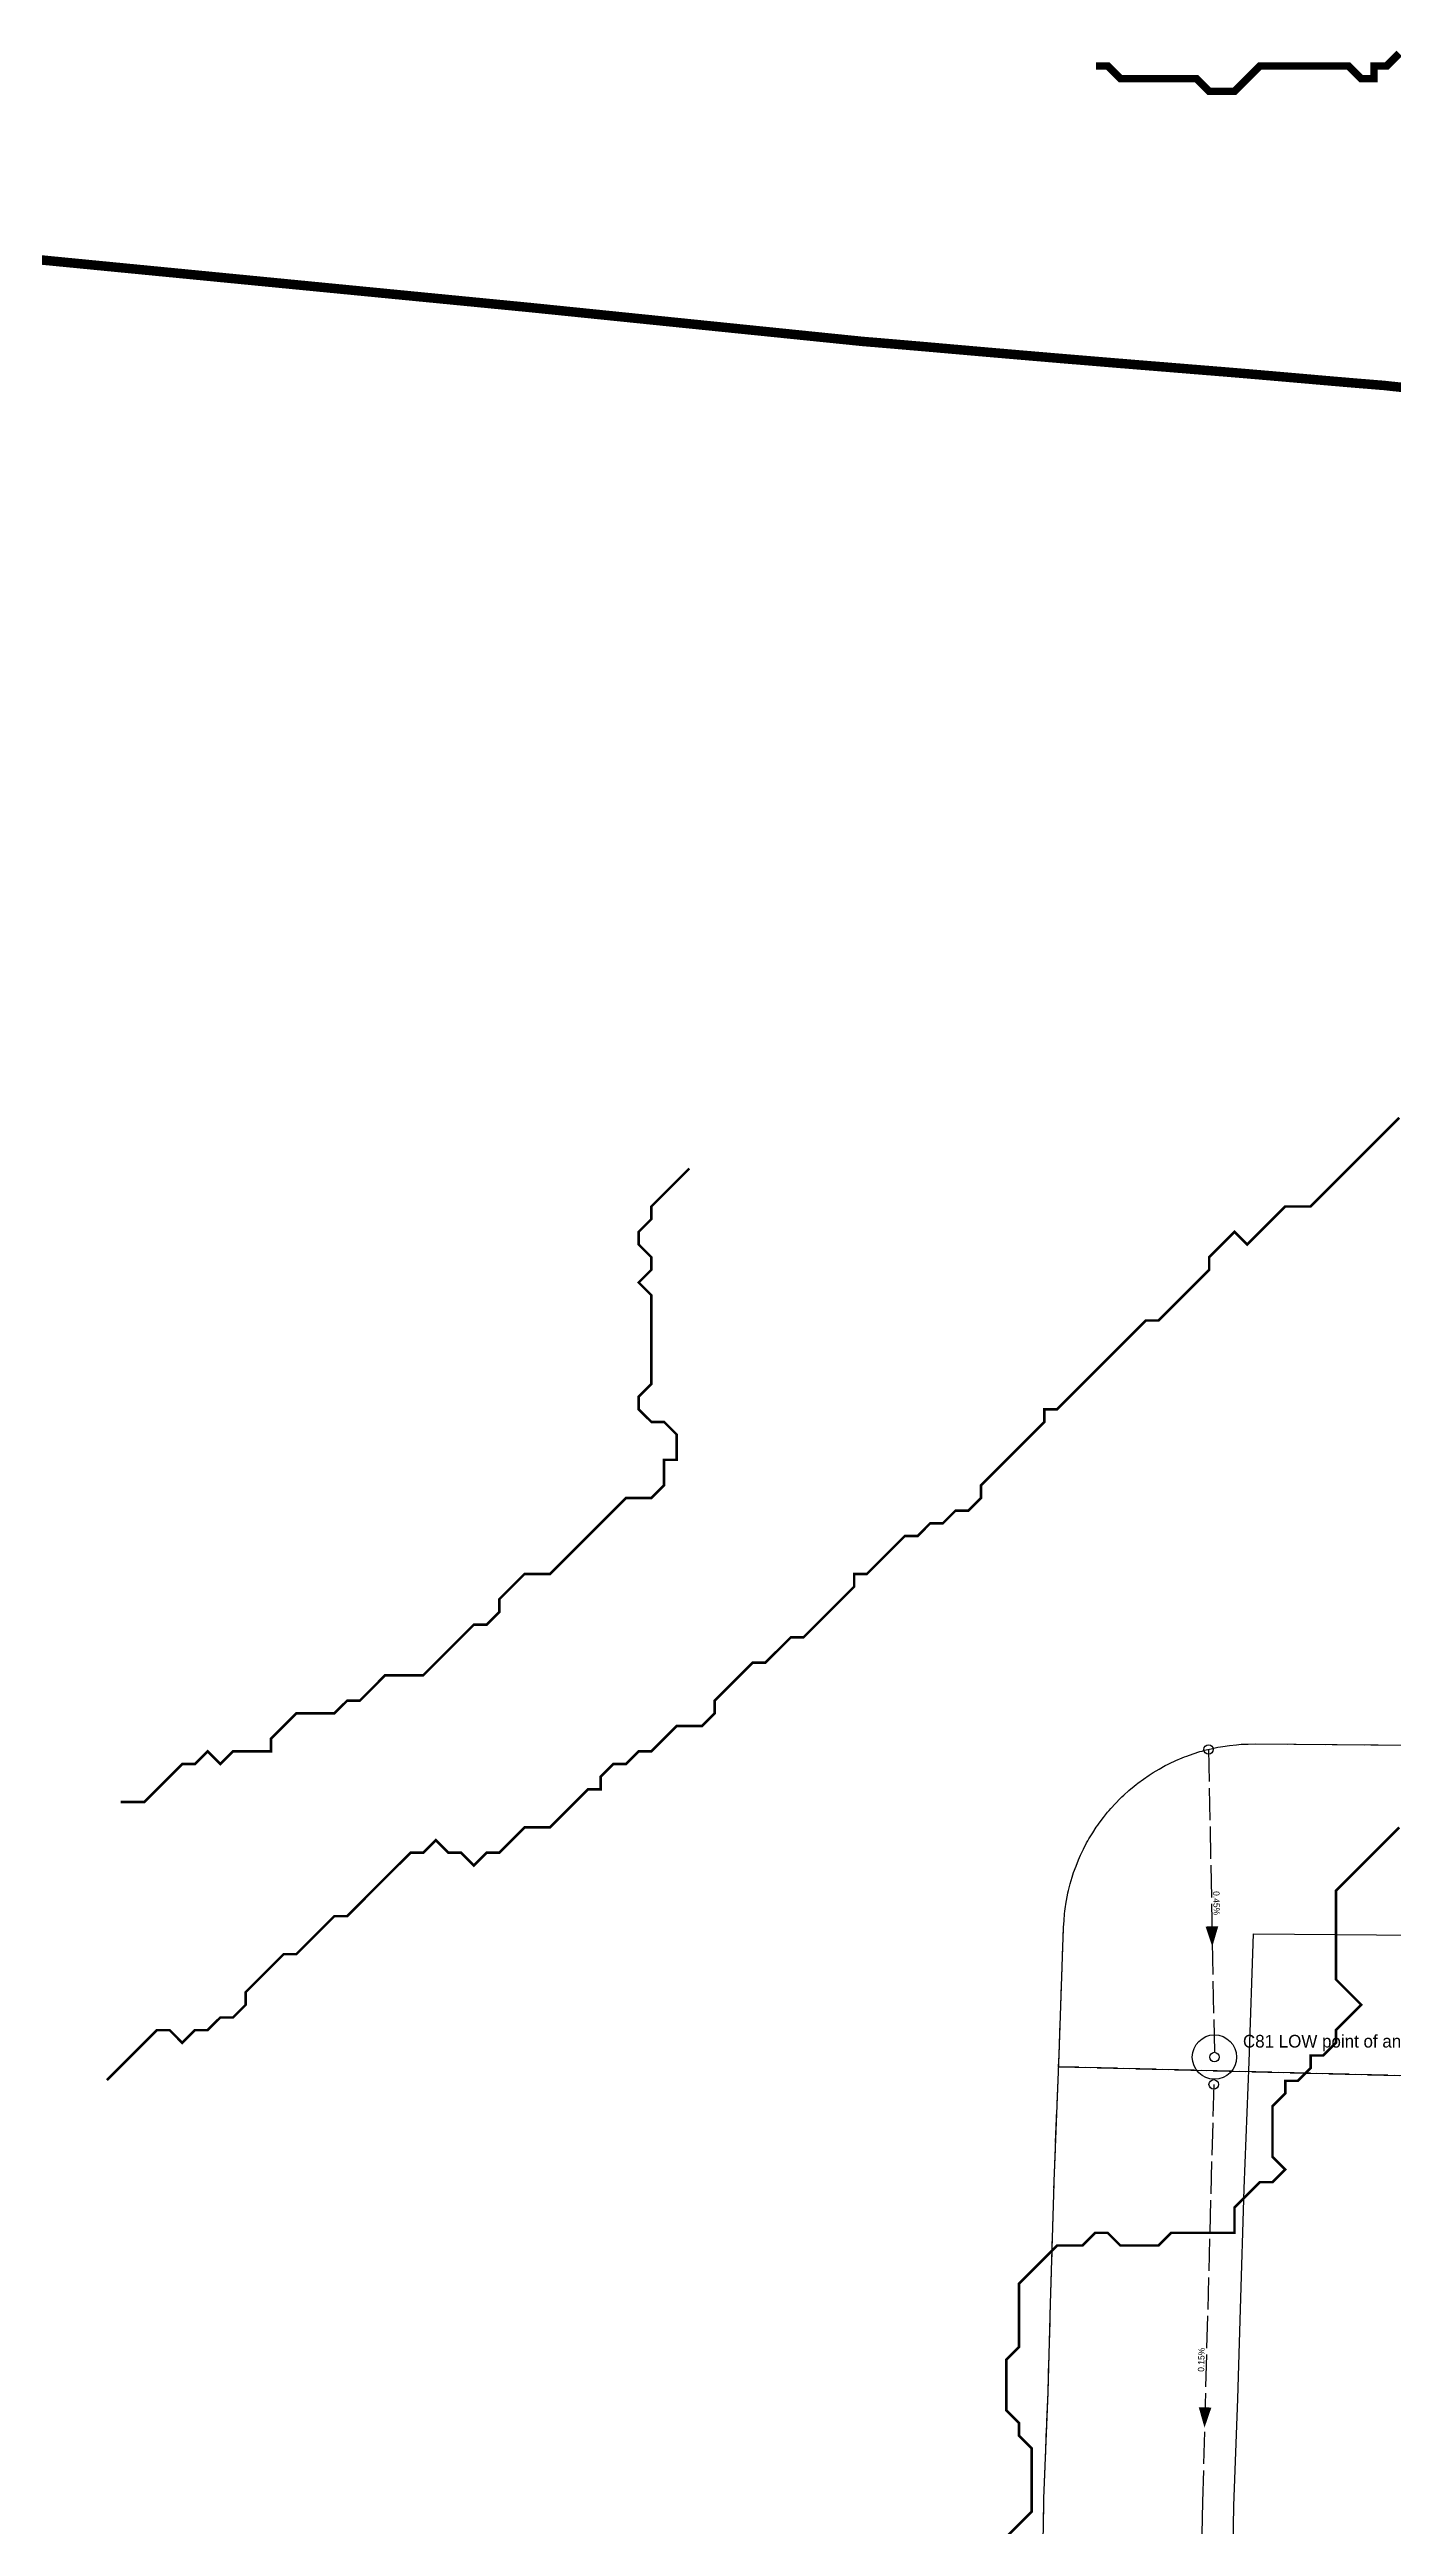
# Model space of a CAD drawing. Header units: metres. Extents: x 440276 to 476894, y 2561381 to 2578972.
# Drawn here: x 444668 to 445092, y 2567024 to 2567807 of the extents above; entities that cross this region are included whole.
import ezdxf
from ezdxf.enums import TextEntityAlignment as Align

# ---------------------------------------------------------------- set-up
doc = ezdxf.new("R2010")
doc.units = ezdxf.units.M
doc.header["$LTSCALE"] = 8
doc.linetypes.add('DASHED', pattern=[1.524, 1.27, -0.254])
for name, color, linetype in [('A_ARROWS', 7, 'Continuous'), ('A_BUILT_2006', 252, 'Continuous'), ('A_CATCHMENTS', 7, 'Continuous'), ('A_ENVELOPE', 3, 'Continuous'), ('A_GRADIENT', 8, 'Continuous'), ('A_JUNCTIONS', 8, 'Continuous'), ('A_MAIN_PIPE', 5, 'Continuous'), ('A_OUTLET_LABEL', 7, 'Continuous'), ('A_OUTLETS', 7, 'Continuous'), ('A_RUNS', 7, 'Continuous'), ('A_STREAMS', 5, 'Continuous')]:
    doc.layers.add(name, color=color, linetype=linetype)

msp = doc.modelspace()

# ---------------------------------------------------------------- linework, layer by layer
at = {"layer": 'A_ARROWS', "color": 1}
msp.add_solid([(445034.83, 2567207.5), (445032.71, 2567213.87), (445036.71, 2567213.94)], dxfattribs=at)
at = {"layer": 'A_ARROWS', "color": 3}
msp.add_solid([(445032.37, 2567055.61), (445030.54, 2567062.06), (445034.54, 2567061.96)], dxfattribs=at)
at = {"layer": 'A_BUILT_2006', "color": 252}
for points in [[(445046.44, 2567171.15), (445047.82, 2567211.54)], [(445047.82, 2567211.54), (445086.7, 2567211.21)], [(445086.7, 2567211.21), (445117.5, 2567210.95)], [(445044.85, 2567131.12), (445046.44, 2567171.15)], [(445043.77, 2567093), (445044.85, 2567131.12)], [(445042.93, 2567064.74), (445043.77, 2567093)], [(445041.65, 2567030.93), (445042.93, 2567064.74)], [(445041.05, 2566998.57), (445041.65, 2567030.93)]]:
    msp.add_lwpolyline(points, dxfattribs=at)
at = {"layer": 'A_CATCHMENTS', "color": 1, "linetype": 'DASHED'}
msp.add_lwpolyline([(445248.64, 2567162.82), (444986.33, 2567169.59), (444986.48, 2567173.36), (444987.85, 2567213.58), (444988.03, 2567215.75), (444988.16, 2567217.92), (444988.28, 2567218.69), (444988.34, 2567219.45), (444988.73, 2567221.59), (444989.07, 2567223.74), (444989.26, 2567224.49), (444989.4, 2567225.24), (444990, 2567227.33), (444990.55, 2567229.44), (444990.81, 2567230.16), (444991.03, 2567230.9), (444991.83, 2567232.93), (444992.58, 2567234.97), (444992.91, 2567235.66), (444993.2, 2567236.38), (444994.19, 2567238.31), (444995.14, 2567240.27), (444995.54, 2567240.93), (444995.9, 2567241.61), (444997.08, 2567243.44), (444998.21, 2567245.29), (444998.67, 2567245.91), (444999.09, 2567246.55), (445000.45, 2567248.26), (445001.76, 2567249.99), (445002.28, 2567250.56), (445002.76, 2567251.16), (445004.27, 2567252.72), (445005.75, 2567254.32), (445006.32, 2567254.83), (445006.86, 2567255.39), (445008.52, 2567256.79), (445010.15, 2567258.24), (445010.77, 2567258.69), (445011.36, 2567259.19), (445013.15, 2567260.43), (445014.9, 2567261.71), (445015.57, 2567262.1), (445016.2, 2567262.53), (445018.1, 2567263.59), (445019.98, 2567264.69), (445020.68, 2567265.01), (445021.35, 2567265.39), (445023.35, 2567266.25), (445025.32, 2567267.16), (445026.05, 2567267.42), (445026.76, 2567267.72), (445028.83, 2567268.38), (445030.88, 2567269.1), (445031.63, 2567269.28), (445032.37, 2567269.52), (445034.49, 2567269.97), (445036.61, 2567270.48), (445037.37, 2567270.59), (445038.12, 2567270.75), (445040.29, 2567271), (445042.44, 2567271.3), (445043.21, 2567271.33), (445043.97, 2567271.42), (445046.15, 2567271.45), (445048.32, 2567271.54), (445087.2, 2567271.21), (445087.2, 2567271.21), (445087.2, 2567271.21), (445109.23, 2567271.02)], dxfattribs=at)
at = {"layer": 'A_CATCHMENTS', "color": 3, "linetype": 'DASHED'}
msp.add_lwpolyline([(444981.07, 2566999.88), (444981.66, 2567032.04), (444981.7, 2567032.62), (444981.69, 2567033.2), (444982.97, 2567066.76), (444983.79, 2567094.74), (444984.87, 2567132.82), (444984.9, 2567133.16), (444984.89, 2567133.5), (444986.33, 2567169.59), (445248.64, 2567162.82)], dxfattribs=at)
at = {"layer": 'A_ENVELOPE', "color": 3}
msp.add_lwpolyline([(444981.07, 2566999.88), (444981.66, 2567032.04), (444981.7, 2567032.62), (444981.69, 2567033.2), (444982.97, 2567066.76), (444983.79, 2567094.74), (444984.87, 2567132.82), (444984.9, 2567133.16), (444984.89, 2567133.5), (444986.48, 2567173.36), (444987.85, 2567213.58), (444988.03, 2567215.75), (444988.16, 2567217.92), (444988.28, 2567218.69), (444988.34, 2567219.45), (444988.73, 2567221.59), (444989.07, 2567223.74), (444989.26, 2567224.49), (444989.4, 2567225.24), (444990, 2567227.33), (444990.55, 2567229.44), (444990.81, 2567230.16), (444991.03, 2567230.9), (444991.83, 2567232.93), (444992.58, 2567234.97), (444992.91, 2567235.66), (444993.2, 2567236.38), (444994.19, 2567238.31), (444995.14, 2567240.27), (444995.54, 2567240.93), (444995.9, 2567241.61), (444997.08, 2567243.44), (444998.21, 2567245.29), (444998.67, 2567245.91), (444999.09, 2567246.55), (445000.45, 2567248.26), (445001.76, 2567249.99), (445002.28, 2567250.56), (445002.76, 2567251.16), (445004.27, 2567252.72), (445005.75, 2567254.32), (445006.32, 2567254.83), (445006.86, 2567255.39), (445008.52, 2567256.79), (445010.15, 2567258.24), (445010.77, 2567258.69), (445011.36, 2567259.19), (445013.15, 2567260.43), (445014.9, 2567261.71), (445015.57, 2567262.1), (445016.2, 2567262.53), (445018.1, 2567263.59), (445019.98, 2567264.69), (445020.68, 2567265.01), (445021.35, 2567265.39), (445023.35, 2567266.25), (445025.32, 2567267.16), (445026.05, 2567267.42), (445026.76, 2567267.72), (445028.83, 2567268.38), (445030.88, 2567269.1), (445031.63, 2567269.28), (445032.37, 2567269.52), (445034.49, 2567269.97), (445036.61, 2567270.48), (445037.37, 2567270.59), (445038.12, 2567270.75), (445040.29, 2567271), (445042.44, 2567271.3), (445043.21, 2567271.33), (445043.97, 2567271.42), (445046.15, 2567271.45), (445048.32, 2567271.54), (445087.2, 2567271.21), (445087.2, 2567271.21), (445087.2, 2567271.21), (445109.23, 2567271.02)], dxfattribs=at)
at = {"layer": 'A_JUNCTIONS'}
for centre in [(445033.64, 2567269.79), (445035.5, 2567172.65), (445035.28, 2567164.01)]:
    msp.add_circle(centre, 1.5, dxfattribs=at)
at = {"layer": 'A_MAIN_PIPE', "color": 5, "const_width": 3}
msp.add_lwpolyline([(444639.33, 2567742.69), (444819.18, 2567725.18), (444924.59, 2567714.43), (444927.95, 2567714.16), (444935.02, 2567713.56), (444943.54, 2567712.83), (444952.06, 2567712.08), (444960.6, 2567711.33), (444965.89, 2567710.87), (444977.69, 2567709.86), (444981.5, 2567709.54), (444986.24, 2567709.13), (444994.79, 2567708.42), (445003.34, 2567707.71), (445012.98, 2567706.92), (445020.42, 2567706.32), (445028.96, 2567705.62), (445037.48, 2567704.93), (445046, 2567704.22), (445050.8, 2567703.81), (445063.02, 2567702.75), (445071.56, 2567702), (445080.14, 2567701.27), (445089.22, 2567700.53), (445099.61, 2567699.39)], dxfattribs=at)
at = {"layer": 'A_OUTLETS', "color": 30}
msp.add_circle((445035.5, 2567172.65), 7, dxfattribs=at)
at = {"layer": 'A_RUNS', "color": 1, "linetype": 'DASHED'}
msp.add_lwpolyline([(445033.64, 2567269.79), (445035.5, 2567172.65)], dxfattribs=at)
at = {"layer": 'A_RUNS', "color": 3, "linetype": 'DASHED'}
msp.add_lwpolyline([(445035.28, 2567164.01), (445031.74, 2567032.16), (445030.78, 2566990.01)], dxfattribs=at)
at = {"layer": 'A_STREAMS', "color": 5}
for points, const_width in [([(445093.86, 2567805.42), (445089.86, 2567801.42), (445085.86, 2567801.42), (445085.86, 2567797.42), (445081.86, 2567797.42), (445077.86, 2567801.42), (445073.85, 2567801.42), (445069.85, 2567801.42), (445065.85, 2567801.42), (445061.85, 2567801.42), (445057.85, 2567801.42), (445053.84, 2567801.42), (445049.84, 2567801.42), (445045.84, 2567797.42), (445041.84, 2567793.42), (445037.84, 2567793.42), (445033.84, 2567793.42), (445029.83, 2567797.42), (445025.83, 2567797.42), (445021.83, 2567797.42), (445017.83, 2567797.42), (445013.83, 2567797.42), (445009.83, 2567797.42), (445005.82, 2567797.42), (445001.82, 2567801.42), (444998.15, 2567801.42)], 2.4), ([(445093.86, 2567469.27), (445089.86, 2567465.27), (445085.86, 2567461.27), (445081.86, 2567457.27), (445077.86, 2567453.27), (445073.85, 2567449.26), (445069.85, 2567445.26), (445065.85, 2567441.26), (445061.85, 2567441.26), (445057.85, 2567441.26), (445053.84, 2567437.26), (445049.84, 2567433.26), (445045.84, 2567429.26), (445041.84, 2567433.26), (445037.84, 2567429.26), (445033.84, 2567425.25), (445033.84, 2567421.25), (445029.83, 2567417.25), (445025.83, 2567413.25), (445021.83, 2567409.25), (445017.83, 2567405.25), (445013.83, 2567405.25), (445009.83, 2567401.24), (445005.82, 2567397.24), (445001.82, 2567393.24), (444997.82, 2567389.24), (444993.82, 2567385.24), (444989.82, 2567381.23), (444985.81, 2567377.23), (444981.81, 2567377.23), (444981.81, 2567373.23), (444977.81, 2567369.23), (444973.81, 2567365.23), (444969.81, 2567361.23), (444965.81, 2567357.22), (444961.8, 2567353.22), (444961.8, 2567349.22), (444957.8, 2567345.22), (444953.8, 2567345.22), (444949.8, 2567341.22), (444945.8, 2567341.22), (444941.8, 2567337.21), (444937.79, 2567337.21), (444933.79, 2567333.21), (444929.79, 2567329.21), (444925.79, 2567325.21), (444921.79, 2567325.21), (444921.79, 2567321.21), (444917.79, 2567317.21), (444913.78, 2567313.2), (444909.78, 2567309.2), (444905.78, 2567305.2), (444901.78, 2567305.2), (444897.78, 2567301.2), (444893.77, 2567297.2), (444889.77, 2567297.2), (444885.77, 2567293.2), (444881.77, 2567289.19), (444877.77, 2567285.19), (444877.77, 2567281.19), (444873.77, 2567277.19), (444869.76, 2567277.19), (444865.76, 2567277.19), (444861.76, 2567273.19), (444857.76, 2567269.18), (444853.76, 2567269.18), (444849.76, 2567265.18), (444845.75, 2567265.18), (444841.75, 2567261.18), (444841.75, 2567257.18), (444837.75, 2567257.18), (444833.75, 2567253.18), (444829.75, 2567249.18), (444825.74, 2567245.17), (444821.74, 2567245.17), (444817.74, 2567245.17), (444813.74, 2567241.17), (444809.74, 2567237.17), (444805.74, 2567237.17), (444801.73, 2567233.17), (444797.73, 2567237.17), (444793.73, 2567237.17), (444789.73, 2567241.17), (444785.73, 2567237.17), (444781.73, 2567237.17), (444777.72, 2567233.17), (444773.72, 2567229.17), (444769.72, 2567225.17), (444765.72, 2567221.16), (444761.72, 2567217.16), (444757.72, 2567217.16), (444753.71, 2567213.16), (444749.71, 2567209.16), (444745.71, 2567205.16), (444741.71, 2567205.16), (444737.71, 2567201.15), (444733.7, 2567197.15), (444729.7, 2567193.15), (444729.7, 2567189.15), (444725.7, 2567185.15), (444721.7, 2567185.15), (444717.7, 2567181.15), (444713.7, 2567181.15), (444709.69, 2567177.14), (444705.69, 2567181.15), (444701.69, 2567181.15), (444697.69, 2567177.14), (444693.69, 2567173.14), (444689.69, 2567169.14), (444685.92, 2567165.38)], 0.8), ([(444869.76, 2567453.27), (444865.76, 2567449.26), (444861.76, 2567445.26), (444857.76, 2567441.26), (444857.76, 2567437.26), (444853.76, 2567433.26), (444853.76, 2567429.26), (444857.76, 2567425.25), (444857.76, 2567421.25), (444853.76, 2567417.25), (444857.76, 2567413.25), (444857.76, 2567409.25), (444857.76, 2567405.25), (444857.76, 2567401.24), (444857.76, 2567397.24), (444857.76, 2567393.24), (444857.76, 2567389.24), (444857.76, 2567385.24), (444853.76, 2567381.23), (444853.76, 2567377.23), (444857.76, 2567373.23), (444861.76, 2567373.23), (444865.76, 2567369.23), (444865.76, 2567365.23), (444865.76, 2567361.23), (444861.76, 2567361.23), (444861.76, 2567357.22), (444861.76, 2567353.22), (444857.76, 2567349.22), (444853.76, 2567349.22), (444849.76, 2567349.22), (444845.75, 2567345.22), (444841.75, 2567341.22), (444837.75, 2567337.21), (444833.75, 2567333.21), (444829.75, 2567329.21), (444825.74, 2567325.21), (444821.74, 2567325.21), (444817.74, 2567325.21), (444813.74, 2567321.21), (444809.74, 2567317.21), (444809.74, 2567313.2), (444805.74, 2567309.2), (444801.73, 2567309.2), (444797.73, 2567305.2), (444793.73, 2567301.2), (444789.73, 2567297.2), (444785.73, 2567293.2), (444781.73, 2567293.2), (444777.72, 2567293.2), (444773.72, 2567293.2), (444769.72, 2567289.19), (444765.72, 2567285.19), (444761.72, 2567285.19), (444757.72, 2567281.19), (444753.71, 2567281.19), (444749.71, 2567281.19), (444745.71, 2567281.19), (444741.71, 2567277.19), (444737.71, 2567273.19), (444737.71, 2567269.18), (444733.7, 2567269.18), (444729.7, 2567269.18), (444725.7, 2567269.18), (444721.7, 2567265.18), (444717.7, 2567269.18), (444713.7, 2567265.18), (444709.69, 2567265.18), (444705.69, 2567261.18), (444701.69, 2567257.18), (444697.69, 2567253.18), (444693.69, 2567253.18), (444690.25, 2567253.18)], 0.8), ([(445093.86, 2567245.17), (445089.86, 2567241.17), (445085.86, 2567237.17), (445081.86, 2567233.17), (445077.86, 2567229.17), (445073.85, 2567225.17), (445073.85, 2567221.16), (445073.85, 2567217.16), (445073.85, 2567213.16), (445073.85, 2567209.16), (445073.85, 2567205.16), (445073.85, 2567201.15), (445073.85, 2567197.15), (445077.86, 2567193.15), (445081.86, 2567189.15), (445077.86, 2567185.15), (445073.85, 2567181.15), (445073.85, 2567177.14), (445069.85, 2567173.14), (445065.85, 2567173.14), (445065.85, 2567169.14), (445061.85, 2567165.14), (445057.85, 2567165.14), (445057.85, 2567161.14), (445053.84, 2567157.13), (445053.84, 2567153.13), (445053.84, 2567149.13), (445053.84, 2567145.13), (445053.84, 2567141.13), (445057.85, 2567137.13), (445053.84, 2567133.12), (445049.84, 2567133.12), (445045.84, 2567129.12), (445041.84, 2567125.12), (445041.84, 2567121.12), (445041.84, 2567117.12), (445037.84, 2567117.12), (445033.84, 2567117.12), (445029.83, 2567117.12), (445025.83, 2567117.12), (445021.83, 2567117.12), (445017.83, 2567113.12), (445013.83, 2567113.12), (445009.83, 2567113.12), (445005.82, 2567113.12), (445001.82, 2567117.12), (444997.82, 2567117.12), (444993.82, 2567113.12), (444989.82, 2567113.12), (444985.81, 2567113.12), (444981.81, 2567109.11), (444977.81, 2567105.11), (444973.81, 2567101.11), (444973.81, 2567097.11), (444973.81, 2567093.11), (444973.81, 2567089.1), (444973.81, 2567085.1), (444973.81, 2567081.1), (444969.81, 2567077.1), (444969.81, 2567073.1), (444969.81, 2567069.1), (444969.81, 2567065.09), (444969.81, 2567061.09), (444973.81, 2567057.09), (444973.81, 2567053.09), (444977.81, 2567049.09), (444977.81, 2567045.08), (444977.81, 2567041.08), (444977.81, 2567037.08), (444977.81, 2567033.08), (444977.81, 2567029.08), (444973.81, 2567025.08), (444969.81, 2567021.07)], 0.8)]:
    msp.add_lwpolyline(points, dxfattribs=dict(at, const_width=const_width))

# ---------------------------------------------------------------- texts
at = {"layer": 'A_GRADIENT', "color": 1}
msp.add_text('0.45%', height=2, rotation=-88.90678, dxfattribs=at).set_placement((445034.57, 2567221.22), align=Align.BOTTOM_CENTER)
at = {"layer": 'A_GRADIENT', "color": 3}
msp.add_text('0.15%', height=2, rotation=88.46362, dxfattribs=at).set_placement((445032.94, 2567077.01), align=Align.BOTTOM_CENTER)
at = {"layer": 'A_OUTLET_LABEL', "color": 30}
msp.add_text('C81 LOW point of an island', height=4, dxfattribs=at).set_placement((445044.5, 2567175.65))

doc.saveas('drawing.dxf')
